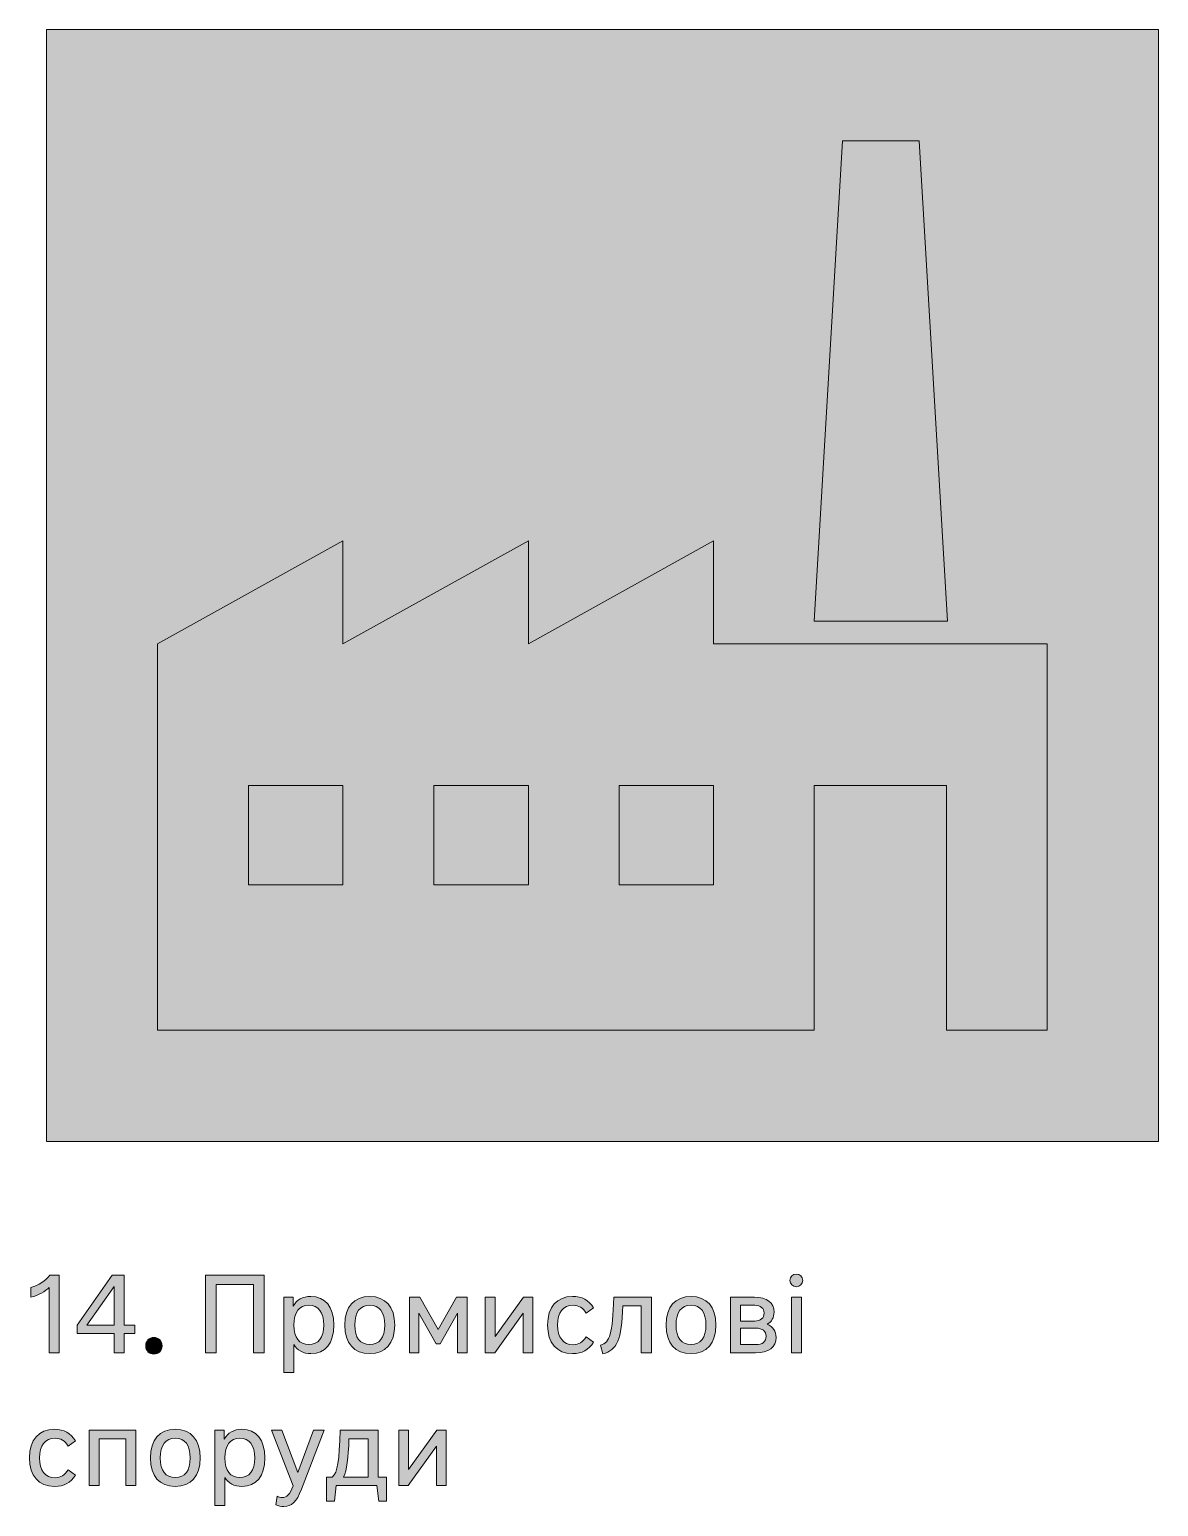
# Model space of a CAD drawing. Header units: millimetres. Extents: x -1334 to 1514, y -1037 to 10.
# Drawn here: x 332.2 to 433.7, y -122.8 to 10 of the extents above; entities that cross this region are included whole.
import ezdxf

# ---------------------------------------------------------------- set-up
doc = ezdxf.new("R2010")
doc.units = ezdxf.units.MM
doc.header["$MEASUREMENT"] = 0
doc.layers.add('bg', color=7, linetype='Continuous', lineweight=0)
doc.layers.add('icons', color=7, linetype='Continuous', lineweight=0)

# ---------------------------------------------------------------- blocks, each defined once
blk = doc.blocks.new('Block_65')
at = {"layer": 'icons', "true_color": 0x231f20, "transparency": 33554687}
h = blk.add_hatch(color=250, dxfattribs=at)
h.dxf.hatch_style = 2
edge = h.paths.add_edge_path()
edge.add_spline(control_points=[(334.85, -109.01), (334.85, -109.01), (333.95, -109.01), (333.95, -109.01), (333.95, -109.01), (333.95, -103.13), (333.95, -103.13), (333.66, -103.49), (332.97, -103.85), (332.31, -104.01), (332.31, -104.01), (332.31, -103.14), (332.31, -103.14), (332.99, -102.95), (333.64, -102.53), (334.02, -102.03), (334.02, -102.03), (334.85, -102.03), (334.85, -102.03), (334.85, -102.03), (334.85, -109.01), (334.85, -109.01)], knot_values=[0, 0, 0, 0, 1, 1, 1, 2, 2, 2, 3, 3, 3, 4, 4, 4, 5, 5, 5, 6, 6, 6, 7, 7, 7, 7], degree=3, periodic=0)
h = blk.add_hatch(color=250, dxfattribs=at)
h.dxf.hatch_style = 2
edge = h.paths.add_edge_path()
edge.add_spline(control_points=[(337.35, -106.52), (337.35, -106.52), (339.8, -106.52), (339.8, -106.52), (339.8, -106.52), (339.8, -103.04), (339.8, -103.04), (339.8, -103.04), (337.35, -106.52), (337.35, -106.52)], knot_values=[0, 0, 0, 0, 1, 1, 1, 2, 2, 2, 3, 3, 3, 3], degree=3, periodic=0)
edge = h.paths.add_edge_path()
edge.add_spline(control_points=[(339.8, -107.28), (339.8, -107.28), (336.48, -107.28), (336.48, -107.28), (336.48, -107.28), (336.48, -106.52), (336.48, -106.52), (336.48, -106.52), (339.6, -102.03), (339.6, -102.03), (339.6, -102.03), (340.69, -102.03), (340.69, -102.03), (340.69, -102.03), (340.69, -106.52), (340.69, -106.52), (340.69, -106.52), (341.66, -106.52), (341.66, -106.52), (341.66, -106.52), (341.66, -107.28), (341.66, -107.28), (341.66, -107.28), (340.69, -107.28), (340.69, -107.28), (340.69, -107.28), (340.69, -109.01), (340.69, -109.01), (340.69, -109.01), (339.8, -109.01), (339.8, -109.01), (339.8, -109.01), (339.8, -107.28), (339.8, -107.28)], knot_values=[0, 0, 0, 0, 1, 1, 1, 2, 2, 2, 3, 3, 3, 4, 4, 4, 5, 5, 5, 6, 6, 6, 7, 7, 7, 8, 8, 8, 9, 9, 9, 10, 10, 10, 11, 11, 11, 11], degree=3, periodic=0)
h = blk.add_hatch(color=250, dxfattribs=at)
h.dxf.hatch_style = 2
edge = h.paths.add_edge_path()
edge.add_spline(control_points=[(348.97, -109.01), (348.97, -109.01), (348.02, -109.01), (348.02, -109.01), (348.02, -109.01), (348.02, -102.03), (348.02, -102.03), (348.02, -102.03), (353.28, -102.03), (353.28, -102.03), (353.28, -102.03), (353.28, -109.01), (353.28, -109.01), (353.28, -109.01), (352.33, -109.01), (352.33, -109.01), (352.33, -109.01), (352.33, -102.88), (352.33, -102.88), (352.33, -102.88), (348.97, -102.88), (348.97, -102.88), (348.97, -102.88), (348.97, -109.01), (348.97, -109.01)], knot_values=[0, 0, 0, 0, 1, 1, 1, 2, 2, 2, 3, 3, 3, 4, 4, 4, 5, 5, 5, 6, 6, 6, 7, 7, 7, 8, 8, 8, 8], degree=3, periodic=0)
h = blk.add_hatch(color=250, dxfattribs=at)
h.dxf.hatch_style = 2
edge = h.paths.add_edge_path()
edge.add_spline(control_points=[(401.59, -109.01), (401.59, -109.01), (400.69, -109.01), (400.69, -109.01), (400.69, -109.01), (400.69, -104.02), (400.69, -104.02), (400.69, -104.02), (401.59, -104.02), (401.59, -104.02), (401.59, -104.02), (401.59, -109.01), (401.59, -109.01)], knot_values=[0, 0, 0, 0, 1, 1, 1, 2, 2, 2, 3, 3, 3, 4, 4, 4, 4], degree=3, periodic=0)
edge = h.paths.add_edge_path()
edge.add_spline(control_points=[(401.14, -101.93), (401.47, -101.93), (401.71, -102.17), (401.71, -102.5), (401.71, -102.83), (401.47, -103.08), (401.14, -103.08), (400.81, -103.08), (400.56, -102.83), (400.56, -102.5), (400.56, -102.17), (400.81, -101.93), (401.14, -101.93)], knot_values=[0, 0, 0, 0, 1, 1, 1, 2, 2, 2, 3, 3, 3, 4, 4, 4, 4], degree=3, periodic=0)
h = blk.add_hatch(color=250, dxfattribs=at)
h.dxf.hatch_style = 2
edge = h.paths.add_edge_path()
edge.add_spline(control_points=[(357.3, -104.74), (356.43, -104.74), (355.95, -105.36), (355.95, -106.52), (355.95, -107.66), (356.43, -108.28), (357.3, -108.28), (358.16, -108.28), (358.64, -107.66), (358.64, -106.52), (358.64, -105.37), (358.16, -104.74), (357.3, -104.74)], knot_values=[0, 0, 0, 0, 1, 1, 1, 2, 2, 2, 3, 3, 3, 4, 4, 4, 4], degree=3, periodic=0)
edge = h.paths.add_edge_path()
edge.add_spline(control_points=[(357.48, -103.95), (358.78, -103.95), (359.54, -104.88), (359.54, -106.52), (359.54, -108.15), (358.79, -109.09), (357.48, -109.09), (356.78, -109.09), (356.26, -108.8), (355.95, -108.26), (355.95, -108.26), (355.95, -110.8), (355.95, -110.8), (355.95, -110.8), (355.05, -110.8), (355.05, -110.8), (355.05, -110.8), (355.05, -104.02), (355.05, -104.02), (355.05, -104.02), (355.9, -104.02), (355.9, -104.02), (355.9, -104.02), (355.9, -104.82), (355.9, -104.82), (356.21, -104.25), (356.75, -103.95), (357.48, -103.95)], knot_values=[0, 0, 0, 0, 1, 1, 1, 2, 2, 2, 3, 3, 3, 4, 4, 4, 5, 5, 5, 6, 6, 6, 7, 7, 7, 8, 8, 8, 9, 9, 9, 9], degree=3, periodic=0)
h = blk.add_hatch(color=250, dxfattribs=at)
h.dxf.hatch_style = 2
edge = h.paths.add_edge_path()
edge.add_spline(control_points=[(362.78, -108.28), (363.64, -108.28), (364.12, -107.66), (364.12, -106.52), (364.12, -105.36), (363.64, -104.74), (362.78, -104.74), (361.91, -104.74), (361.43, -105.36), (361.43, -106.52), (361.43, -107.66), (361.91, -108.28), (362.78, -108.28)], knot_values=[0, 0, 0, 0, 1, 1, 1, 2, 2, 2, 3, 3, 3, 4, 4, 4, 4], degree=3, periodic=0)
edge = h.paths.add_edge_path()
edge.add_spline(control_points=[(362.78, -109.09), (361.35, -109.09), (360.54, -108.15), (360.54, -106.52), (360.54, -104.88), (361.35, -103.95), (362.78, -103.95), (364.2, -103.95), (365.02, -104.88), (365.02, -106.52), (365.02, -108.15), (364.2, -109.09), (362.78, -109.09)], knot_values=[0, 0, 0, 0, 1, 1, 1, 2, 2, 2, 3, 3, 3, 4, 4, 4, 4], degree=3, periodic=0)
h = blk.add_hatch(color=250, dxfattribs=at)
h.dxf.hatch_style = 2
edge = h.paths.add_edge_path()
edge.add_spline(control_points=[(368.75, -108.21), (368.75, -108.21), (367.19, -105.45), (367.19, -105.45), (367.19, -105.45), (367.2, -109.01), (367.2, -109.01), (367.2, -109.01), (366.34, -109.01), (366.34, -109.01), (366.34, -109.01), (366.34, -104.02), (366.34, -104.02), (366.34, -104.02), (367.28, -104.02), (367.28, -104.02), (367.28, -104.02), (368.93, -106.93), (368.93, -106.93), (368.93, -106.93), (370.59, -104.02), (370.59, -104.02), (370.59, -104.02), (371.53, -104.02), (371.53, -104.02), (371.53, -104.02), (371.53, -109.01), (371.53, -109.01), (371.53, -109.01), (370.68, -109.01), (370.68, -109.01), (370.68, -109.01), (370.68, -105.45), (370.68, -105.45), (370.68, -105.45), (369.12, -108.21), (369.12, -108.21), (369.12, -108.21), (368.75, -108.21), (368.75, -108.21)], knot_values=[0, 0, 0, 0, 1, 1, 1, 2, 2, 2, 3, 3, 3, 4, 4, 4, 5, 5, 5, 6, 6, 6, 7, 7, 7, 8, 8, 8, 9, 9, 9, 10, 10, 10, 11, 11, 11, 12, 12, 12, 13, 13, 13, 13], degree=3, periodic=0)
h = blk.add_hatch(color=250, dxfattribs=at)
h.dxf.hatch_style = 2
edge = h.paths.add_edge_path()
edge.add_spline(control_points=[(376.61, -104.02), (376.61, -104.02), (377.45, -104.02), (377.45, -104.02), (377.45, -104.02), (377.45, -109.01), (377.45, -109.01), (377.45, -109.01), (376.56, -109.01), (376.56, -109.01), (376.56, -109.01), (376.56, -105.46), (376.56, -105.46), (376.56, -105.46), (374.02, -109.01), (374.02, -109.01), (374.02, -109.01), (373.17, -109.01), (373.17, -109.01), (373.17, -109.01), (373.17, -104.02), (373.17, -104.02), (373.17, -104.02), (374.07, -104.02), (374.07, -104.02), (374.07, -104.02), (374.07, -107.56), (374.07, -107.56), (374.07, -107.56), (376.61, -104.02), (376.61, -104.02)], knot_values=[0, 0, 0, 0, 1, 1, 1, 2, 2, 2, 3, 3, 3, 4, 4, 4, 5, 5, 5, 6, 6, 6, 7, 7, 7, 8, 8, 8, 9, 9, 9, 10, 10, 10, 10], degree=3, periodic=0)
h = blk.add_hatch(color=250, dxfattribs=at)
h.dxf.hatch_style = 2
edge = h.paths.add_edge_path()
edge.add_spline(control_points=[(379.67, -106.52), (379.67, -107.64), (380.19, -108.29), (381.06, -108.29), (381.58, -108.29), (381.95, -108.06), (382.24, -107.58), (382.24, -107.58), (382.91, -108.05), (382.91, -108.05), (382.47, -108.75), (381.87, -109.09), (381.02, -109.09), (379.59, -109.09), (378.77, -108.14), (378.77, -106.52), (378.77, -104.88), (379.6, -103.95), (381.02, -103.95), (381.86, -103.95), (382.47, -104.27), (382.91, -104.97), (382.91, -104.97), (382.24, -105.45), (382.24, -105.45), (381.96, -104.97), (381.58, -104.74), (381.06, -104.74), (380.18, -104.74), (379.67, -105.39), (379.67, -106.52)], knot_values=[0, 0, 0, 0, 1, 1, 1, 2, 2, 2, 3, 3, 3, 4, 4, 4, 5, 5, 5, 6, 6, 6, 7, 7, 7, 8, 8, 8, 9, 9, 9, 10, 10, 10, 10], degree=3, periodic=0)
h = blk.add_hatch(color=250, dxfattribs=at)
h.dxf.hatch_style = 2
edge = h.paths.add_edge_path()
edge.add_spline(control_points=[(383.53, -108.33), (384.39, -108.07), (384.59, -107.37), (384.73, -104.02), (384.73, -104.02), (388.1, -104.02), (388.1, -104.02), (388.1, -104.02), (388.1, -109.01), (388.1, -109.01), (388.1, -109.01), (387.2, -109.01), (387.2, -109.01), (387.2, -109.01), (387.2, -104.79), (387.2, -104.79), (387.2, -104.79), (385.54, -104.79), (385.54, -104.79), (385.41, -107.88), (385.03, -108.77), (383.73, -109.11), (383.73, -109.11), (383.53, -108.33), (383.53, -108.33)], knot_values=[0, 0, 0, 0, 1, 1, 1, 2, 2, 2, 3, 3, 3, 4, 4, 4, 5, 5, 5, 6, 6, 6, 7, 7, 7, 8, 8, 8, 8], degree=3, periodic=0)
h = blk.add_hatch(color=250, dxfattribs=at)
h.dxf.hatch_style = 2
edge = h.paths.add_edge_path()
edge.add_spline(control_points=[(391.67, -108.28), (392.53, -108.28), (393.01, -107.66), (393.01, -106.52), (393.01, -105.36), (392.53, -104.74), (391.67, -104.74), (390.8, -104.74), (390.32, -105.36), (390.32, -106.52), (390.32, -107.66), (390.8, -108.28), (391.67, -108.28)], knot_values=[0, 0, 0, 0, 1, 1, 1, 2, 2, 2, 3, 3, 3, 4, 4, 4, 4], degree=3, periodic=0)
edge = h.paths.add_edge_path()
edge.add_spline(control_points=[(391.67, -109.09), (390.24, -109.09), (389.42, -108.15), (389.42, -106.52), (389.42, -104.88), (390.24, -103.95), (391.67, -103.95), (393.09, -103.95), (393.91, -104.88), (393.91, -106.52), (393.91, -108.15), (393.09, -109.09), (391.67, -109.09)], knot_values=[0, 0, 0, 0, 1, 1, 1, 2, 2, 2, 3, 3, 3, 4, 4, 4, 4], degree=3, periodic=0)
h = blk.add_hatch(color=250, dxfattribs=at)
h.dxf.hatch_style = 2
edge = h.paths.add_edge_path()
edge.add_spline(control_points=[(397.51, -108.28), (398.09, -108.28), (398.42, -108.01), (398.42, -107.53), (398.42, -107.07), (398.09, -106.8), (397.51, -106.8), (397.51, -106.8), (396.13, -106.8), (396.13, -106.8), (396.13, -106.8), (396.13, -108.28), (396.13, -108.28), (396.13, -108.28), (397.51, -108.28), (397.51, -108.28)], knot_values=[0, 0, 0, 0, 1, 1, 1, 2, 2, 2, 3, 3, 3, 4, 4, 4, 5, 5, 5, 5], degree=3, periodic=0)
edge = h.paths.add_edge_path()
edge.add_spline(control_points=[(397.4, -106.16), (397.93, -106.16), (398.24, -105.89), (398.24, -105.44), (398.24, -105.01), (397.93, -104.74), (397.4, -104.74), (397.4, -104.74), (396.13, -104.74), (396.13, -104.74), (396.13, -104.74), (396.13, -106.16), (396.13, -106.16), (396.13, -106.16), (397.4, -106.16), (397.4, -106.16)], knot_values=[0, 0, 0, 0, 1, 1, 1, 2, 2, 2, 3, 3, 3, 4, 4, 4, 5, 5, 5, 5], degree=3, periodic=0)
edge = h.paths.add_edge_path()
edge.add_spline(control_points=[(399.14, -105.35), (399.14, -105.85), (398.92, -106.23), (398.52, -106.45), (399.04, -106.67), (399.32, -107.07), (399.32, -107.63), (399.32, -108.51), (398.65, -109.01), (397.46, -109.01), (397.46, -109.01), (395.23, -109.01), (395.23, -109.01), (395.23, -109.01), (395.23, -104.02), (395.23, -104.02), (395.23, -104.02), (397.38, -104.02), (397.38, -104.02), (398.5, -104.02), (399.14, -104.51), (399.14, -105.35)], knot_values=[0, 0, 0, 0, 1, 1, 1, 2, 2, 2, 3, 3, 3, 4, 4, 4, 5, 5, 5, 6, 6, 6, 7, 7, 7, 7], degree=3, periodic=0)
h = blk.add_hatch(color=250, dxfattribs=at)
h.dxf.hatch_style = 2
edge = h.paths.add_edge_path()
edge.add_spline(control_points=[(343.37, -107.64), (343.79, -107.64), (344.1, -107.95), (344.1, -108.38), (344.1, -108.81), (343.79, -109.13), (343.37, -109.13), (342.93, -109.13), (342.63, -108.81), (342.63, -108.38), (342.63, -107.95), (342.93, -107.64), (343.37, -107.64)], knot_values=[0, 0, 0, 0, 1, 1, 1, 2, 2, 2, 3, 3, 3, 4, 4, 4, 4], degree=3, periodic=0)
h = blk.add_hatch(color=250, dxfattribs=at)
h.dxf.hatch_style = 2
edge = h.paths.add_edge_path()
edge.add_spline(control_points=[(333.08, -118.47), (333.08, -119.6), (333.6, -120.25), (334.48, -120.25), (334.99, -120.25), (335.36, -120.02), (335.65, -119.54), (335.65, -119.54), (336.32, -120.01), (336.32, -120.01), (335.88, -120.71), (335.28, -121.04), (334.44, -121.04), (333, -121.04), (332.18, -120.1), (332.18, -118.47), (332.18, -116.84), (333.01, -115.9), (334.44, -115.9), (335.27, -115.9), (335.88, -116.23), (336.32, -116.93), (336.32, -116.93), (335.65, -117.41), (335.65, -117.41), (335.37, -116.93), (334.99, -116.7), (334.48, -116.7), (333.59, -116.7), (333.08, -117.35), (333.08, -118.47)], knot_values=[0, 0, 0, 0, 1, 1, 1, 2, 2, 2, 3, 3, 3, 4, 4, 4, 5, 5, 5, 6, 6, 6, 7, 7, 7, 8, 8, 8, 9, 9, 9, 10, 10, 10, 10], degree=3, periodic=0)
h = blk.add_hatch(color=250, dxfattribs=at)
h.dxf.hatch_style = 2
edge = h.paths.add_edge_path()
edge.add_spline(control_points=[(337.55, -120.96), (337.55, -120.96), (337.55, -115.98), (337.55, -115.98), (337.55, -115.98), (341.73, -115.98), (341.73, -115.98), (341.73, -115.98), (341.73, -120.96), (341.73, -120.96), (341.73, -120.96), (340.83, -120.96), (340.83, -120.96), (340.83, -120.96), (340.83, -116.75), (340.83, -116.75), (340.83, -116.75), (338.44, -116.75), (338.44, -116.75), (338.44, -116.75), (338.44, -120.96), (338.44, -120.96), (338.44, -120.96), (337.55, -120.96), (337.55, -120.96)], knot_values=[0, 0, 0, 0, 1, 1, 1, 2, 2, 2, 3, 3, 3, 4, 4, 4, 5, 5, 5, 6, 6, 6, 7, 7, 7, 8, 8, 8, 8], degree=3, periodic=0)
h = blk.add_hatch(color=250, dxfattribs=at)
h.dxf.hatch_style = 2
edge = h.paths.add_edge_path()
edge.add_spline(control_points=[(345.29, -120.24), (346.16, -120.24), (346.63, -119.62), (346.63, -118.47), (346.63, -117.32), (346.16, -116.7), (345.29, -116.7), (344.42, -116.7), (343.94, -117.32), (343.94, -118.47), (343.94, -119.62), (344.42, -120.24), (345.29, -120.24)], knot_values=[0, 0, 0, 0, 1, 1, 1, 2, 2, 2, 3, 3, 3, 4, 4, 4, 4], degree=3, periodic=0)
edge = h.paths.add_edge_path()
edge.add_spline(control_points=[(345.29, -121.04), (343.86, -121.04), (343.05, -120.11), (343.05, -118.47), (343.05, -116.84), (343.86, -115.9), (345.29, -115.9), (346.71, -115.9), (347.53, -116.84), (347.53, -118.47), (347.53, -120.11), (346.71, -121.04), (345.29, -121.04)], knot_values=[0, 0, 0, 0, 1, 1, 1, 2, 2, 2, 3, 3, 3, 4, 4, 4, 4], degree=3, periodic=0)
h = blk.add_hatch(color=250, dxfattribs=at)
h.dxf.hatch_style = 2
edge = h.paths.add_edge_path()
edge.add_spline(control_points=[(351.1, -116.7), (350.23, -116.7), (349.75, -117.32), (349.75, -118.47), (349.75, -119.62), (350.23, -120.24), (351.1, -120.24), (351.96, -120.24), (352.44, -119.62), (352.44, -118.47), (352.44, -117.33), (351.96, -116.7), (351.1, -116.7)], knot_values=[0, 0, 0, 0, 1, 1, 1, 2, 2, 2, 3, 3, 3, 4, 4, 4, 4], degree=3, periodic=0)
edge = h.paths.add_edge_path()
edge.add_spline(control_points=[(351.28, -115.9), (352.58, -115.9), (353.34, -116.84), (353.34, -118.47), (353.34, -120.11), (352.59, -121.04), (351.28, -121.04), (350.58, -121.04), (350.06, -120.76), (349.75, -120.22), (349.75, -120.22), (349.75, -122.76), (349.75, -122.76), (349.75, -122.76), (348.86, -122.76), (348.86, -122.76), (348.86, -122.76), (348.86, -115.98), (348.86, -115.98), (348.86, -115.98), (349.7, -115.98), (349.7, -115.98), (349.7, -115.98), (349.7, -116.78), (349.7, -116.78), (350.01, -116.21), (350.55, -115.9), (351.28, -115.9)], knot_values=[0, 0, 0, 0, 1, 1, 1, 2, 2, 2, 3, 3, 3, 4, 4, 4, 5, 5, 5, 6, 6, 6, 7, 7, 7, 8, 8, 8, 9, 9, 9, 9], degree=3, periodic=0)
h = blk.add_hatch(color=250, dxfattribs=at)
h.dxf.hatch_style = 2
edge = h.paths.add_edge_path()
edge.add_spline(control_points=[(355.06, -122.84), (354.82, -122.84), (354.55, -122.79), (354.33, -122.69), (354.33, -122.69), (354.44, -121.92), (354.44, -121.92), (354.59, -122), (354.75, -122.04), (354.91, -122.04), (355.34, -122.04), (355.6, -121.76), (355.88, -120.98), (355.88, -120.98), (353.94, -115.98), (353.94, -115.98), (353.94, -115.98), (354.88, -115.98), (354.88, -115.98), (354.88, -115.98), (356.31, -119.77), (356.31, -119.77), (356.31, -119.77), (357.72, -115.98), (357.72, -115.98), (357.72, -115.98), (358.68, -115.98), (358.68, -115.98), (358.68, -115.98), (356.63, -121.29), (356.63, -121.29), (356.18, -122.44), (355.78, -122.84), (355.06, -122.84)], knot_values=[0, 0, 0, 0, 1, 1, 1, 2, 2, 2, 3, 3, 3, 4, 4, 4, 5, 5, 5, 6, 6, 6, 7, 7, 7, 8, 8, 8, 9, 9, 9, 10, 10, 10, 11, 11, 11, 11], degree=3, periodic=0)
h = blk.add_hatch(color=250, dxfattribs=at)
h.dxf.hatch_style = 2
edge = h.paths.add_edge_path()
edge.add_spline(control_points=[(362.64, -120.19), (362.64, -120.19), (362.64, -116.75), (362.64, -116.75), (362.64, -116.75), (360.91, -116.75), (360.91, -116.75), (360.85, -118.51), (360.73, -119.56), (360.42, -120.19), (360.42, -120.19), (362.64, -120.19), (362.64, -120.19)], knot_values=[0, 0, 0, 0, 1, 1, 1, 2, 2, 2, 3, 3, 3, 4, 4, 4, 4], degree=3, periodic=0)
edge = h.paths.add_edge_path()
edge.add_spline(control_points=[(358.9, -122.36), (358.9, -122.36), (358.9, -120.19), (358.9, -120.19), (358.9, -120.19), (359.4, -120.19), (359.4, -120.19), (359.91, -119.77), (360.03, -118.74), (360.12, -115.98), (360.12, -115.98), (363.53, -115.98), (363.53, -115.98), (363.53, -115.98), (363.53, -120.19), (363.53, -120.19), (363.53, -120.19), (364.28, -120.19), (364.28, -120.19), (364.28, -120.19), (364.28, -122.36), (364.28, -122.36), (364.28, -122.36), (363.58, -122.36), (363.58, -122.36), (363.58, -122.36), (363.43, -120.96), (363.43, -120.96), (363.43, -120.96), (359.75, -120.96), (359.75, -120.96), (359.75, -120.96), (359.6, -122.36), (359.6, -122.36), (359.6, -122.36), (358.9, -122.36), (358.9, -122.36)], knot_values=[0, 0, 0, 0, 1, 1, 1, 2, 2, 2, 3, 3, 3, 4, 4, 4, 5, 5, 5, 6, 6, 6, 7, 7, 7, 8, 8, 8, 9, 9, 9, 10, 10, 10, 11, 11, 11, 12, 12, 12, 12], degree=3, periodic=0)
h = blk.add_hatch(color=250, dxfattribs=at)
h.dxf.hatch_style = 2
edge = h.paths.add_edge_path()
edge.add_spline(control_points=[(368.82, -115.98), (368.82, -115.98), (369.66, -115.98), (369.66, -115.98), (369.66, -115.98), (369.66, -120.96), (369.66, -120.96), (369.66, -120.96), (368.77, -120.96), (368.77, -120.96), (368.77, -120.96), (368.77, -117.42), (368.77, -117.42), (368.77, -117.42), (366.23, -120.96), (366.23, -120.96), (366.23, -120.96), (365.38, -120.96), (365.38, -120.96), (365.38, -120.96), (365.38, -115.98), (365.38, -115.98), (365.38, -115.98), (366.27, -115.98), (366.27, -115.98), (366.27, -115.98), (366.27, -119.52), (366.27, -119.52), (366.27, -119.52), (368.82, -115.98), (368.82, -115.98)], knot_values=[0, 0, 0, 0, 1, 1, 1, 2, 2, 2, 3, 3, 3, 4, 4, 4, 5, 5, 5, 6, 6, 6, 7, 7, 7, 8, 8, 8, 9, 9, 9, 10, 10, 10, 10], degree=3, periodic=0)
at = {"layer": 'icons'}
for points, knots in [([(334.85, -109.01), (334.85, -109.01), (333.95, -109.01), (333.95, -109.01), (333.95, -109.01), (333.95, -103.13), (333.95, -103.13), (333.66, -103.49), (332.97, -103.85), (332.31, -104.01), (332.31, -104.01), (332.31, -103.14), (332.31, -103.14), (332.99, -102.95), (333.64, -102.53), (334.02, -102.03), (334.02, -102.03), (334.85, -102.03), (334.85, -102.03), (334.85, -102.03), (334.85, -109.01), (334.85, -109.01)], [0, 0, 0, 0, 1, 1, 1, 2, 2, 2, 3, 3, 3, 4, 4, 4, 5, 5, 5, 6, 6, 6, 7, 7, 7, 7]), ([(339.8, -107.28), (339.8, -107.28), (336.48, -107.28), (336.48, -107.28), (336.48, -107.28), (336.48, -106.52), (336.48, -106.52), (336.48, -106.52), (339.6, -102.03), (339.6, -102.03), (339.6, -102.03), (340.69, -102.03), (340.69, -102.03), (340.69, -102.03), (340.69, -106.52), (340.69, -106.52), (340.69, -106.52), (341.66, -106.52), (341.66, -106.52), (341.66, -106.52), (341.66, -107.28), (341.66, -107.28), (341.66, -107.28), (340.69, -107.28), (340.69, -107.28), (340.69, -107.28), (340.69, -109.01), (340.69, -109.01), (340.69, -109.01), (339.8, -109.01), (339.8, -109.01), (339.8, -109.01), (339.8, -107.28), (339.8, -107.28)], [0, 0, 0, 0, 1, 1, 1, 2, 2, 2, 3, 3, 3, 4, 4, 4, 5, 5, 5, 6, 6, 6, 7, 7, 7, 8, 8, 8, 9, 9, 9, 10, 10, 10, 11, 11, 11, 11]), ([(348.97, -109.01), (348.97, -109.01), (348.02, -109.01), (348.02, -109.01), (348.02, -109.01), (348.02, -102.03), (348.02, -102.03), (348.02, -102.03), (353.28, -102.03), (353.28, -102.03), (353.28, -102.03), (353.28, -109.01), (353.28, -109.01), (353.28, -109.01), (352.33, -109.01), (352.33, -109.01), (352.33, -109.01), (352.33, -102.88), (352.33, -102.88), (352.33, -102.88), (348.97, -102.88), (348.97, -102.88), (348.97, -102.88), (348.97, -109.01), (348.97, -109.01)], [0, 0, 0, 0, 1, 1, 1, 2, 2, 2, 3, 3, 3, 4, 4, 4, 5, 5, 5, 6, 6, 6, 7, 7, 7, 8, 8, 8, 8]), ([(401.14, -101.93), (401.47, -101.93), (401.71, -102.17), (401.71, -102.5), (401.71, -102.83), (401.47, -103.08), (401.14, -103.08), (400.81, -103.08), (400.56, -102.83), (400.56, -102.5), (400.56, -102.17), (400.81, -101.93), (401.14, -101.93)], [0, 0, 0, 0, 1, 1, 1, 2, 2, 2, 3, 3, 3, 4, 4, 4, 4]), ([(337.35, -106.52), (337.35, -106.52), (339.8, -106.52), (339.8, -106.52), (339.8, -106.52), (339.8, -103.04), (339.8, -103.04), (339.8, -103.04), (337.35, -106.52), (337.35, -106.52)], [0, 0, 0, 0, 1, 1, 1, 2, 2, 2, 3, 3, 3, 3]), ([(357.48, -103.95), (358.78, -103.95), (359.54, -104.88), (359.54, -106.52), (359.54, -108.15), (358.79, -109.09), (357.48, -109.09), (356.78, -109.09), (356.26, -108.8), (355.95, -108.26), (355.95, -108.26), (355.95, -110.8), (355.95, -110.8), (355.95, -110.8), (355.05, -110.8), (355.05, -110.8), (355.05, -110.8), (355.05, -104.02), (355.05, -104.02), (355.05, -104.02), (355.9, -104.02), (355.9, -104.02), (355.9, -104.02), (355.9, -104.82), (355.9, -104.82), (356.21, -104.25), (356.75, -103.95), (357.48, -103.95)], [0, 0, 0, 0, 1, 1, 1, 2, 2, 2, 3, 3, 3, 4, 4, 4, 5, 5, 5, 6, 6, 6, 7, 7, 7, 8, 8, 8, 9, 9, 9, 9]), ([(357.3, -104.74), (356.43, -104.74), (355.95, -105.36), (355.95, -106.52), (355.95, -107.66), (356.43, -108.28), (357.3, -108.28), (358.16, -108.28), (358.64, -107.66), (358.64, -106.52), (358.64, -105.37), (358.16, -104.74), (357.3, -104.74)], [0, 0, 0, 0, 1, 1, 1, 2, 2, 2, 3, 3, 3, 4, 4, 4, 4]), ([(362.78, -109.09), (361.35, -109.09), (360.54, -108.15), (360.54, -106.52), (360.54, -104.88), (361.35, -103.95), (362.78, -103.95), (364.2, -103.95), (365.02, -104.88), (365.02, -106.52), (365.02, -108.15), (364.2, -109.09), (362.78, -109.09)], [0, 0, 0, 0, 1, 1, 1, 2, 2, 2, 3, 3, 3, 4, 4, 4, 4]), ([(362.78, -108.28), (363.64, -108.28), (364.12, -107.66), (364.12, -106.52), (364.12, -105.36), (363.64, -104.74), (362.78, -104.74), (361.91, -104.74), (361.43, -105.36), (361.43, -106.52), (361.43, -107.66), (361.91, -108.28), (362.78, -108.28)], [0, 0, 0, 0, 1, 1, 1, 2, 2, 2, 3, 3, 3, 4, 4, 4, 4]), ([(368.75, -108.21), (368.75, -108.21), (367.19, -105.45), (367.19, -105.45), (367.19, -105.45), (367.2, -109.01), (367.2, -109.01), (367.2, -109.01), (366.34, -109.01), (366.34, -109.01), (366.34, -109.01), (366.34, -104.02), (366.34, -104.02), (366.34, -104.02), (367.28, -104.02), (367.28, -104.02), (367.28, -104.02), (368.93, -106.93), (368.93, -106.93), (368.93, -106.93), (370.59, -104.02), (370.59, -104.02), (370.59, -104.02), (371.53, -104.02), (371.53, -104.02), (371.53, -104.02), (371.53, -109.01), (371.53, -109.01), (371.53, -109.01), (370.68, -109.01), (370.68, -109.01), (370.68, -109.01), (370.68, -105.45), (370.68, -105.45), (370.68, -105.45), (369.12, -108.21), (369.12, -108.21), (369.12, -108.21), (368.75, -108.21), (368.75, -108.21)], [0, 0, 0, 0, 1, 1, 1, 2, 2, 2, 3, 3, 3, 4, 4, 4, 5, 5, 5, 6, 6, 6, 7, 7, 7, 8, 8, 8, 9, 9, 9, 10, 10, 10, 11, 11, 11, 12, 12, 12, 13, 13, 13, 13]), ([(376.61, -104.02), (376.61, -104.02), (377.45, -104.02), (377.45, -104.02), (377.45, -104.02), (377.45, -109.01), (377.45, -109.01), (377.45, -109.01), (376.56, -109.01), (376.56, -109.01), (376.56, -109.01), (376.56, -105.46), (376.56, -105.46), (376.56, -105.46), (374.02, -109.01), (374.02, -109.01), (374.02, -109.01), (373.17, -109.01), (373.17, -109.01), (373.17, -109.01), (373.17, -104.02), (373.17, -104.02), (373.17, -104.02), (374.07, -104.02), (374.07, -104.02), (374.07, -104.02), (374.07, -107.56), (374.07, -107.56), (374.07, -107.56), (376.61, -104.02), (376.61, -104.02)], [0, 0, 0, 0, 1, 1, 1, 2, 2, 2, 3, 3, 3, 4, 4, 4, 5, 5, 5, 6, 6, 6, 7, 7, 7, 8, 8, 8, 9, 9, 9, 10, 10, 10, 10]), ([(379.67, -106.52), (379.67, -107.64), (380.19, -108.29), (381.06, -108.29), (381.58, -108.29), (381.95, -108.06), (382.24, -107.58), (382.24, -107.58), (382.91, -108.05), (382.91, -108.05), (382.47, -108.75), (381.87, -109.09), (381.02, -109.09), (379.59, -109.09), (378.77, -108.14), (378.77, -106.52), (378.77, -104.88), (379.6, -103.95), (381.02, -103.95), (381.86, -103.95), (382.47, -104.27), (382.91, -104.97), (382.91, -104.97), (382.24, -105.45), (382.24, -105.45), (381.96, -104.97), (381.58, -104.74), (381.06, -104.74), (380.18, -104.74), (379.67, -105.39), (379.67, -106.52)], [0, 0, 0, 0, 1, 1, 1, 2, 2, 2, 3, 3, 3, 4, 4, 4, 5, 5, 5, 6, 6, 6, 7, 7, 7, 8, 8, 8, 9, 9, 9, 10, 10, 10, 10]), ([(383.53, -108.33), (384.39, -108.07), (384.59, -107.37), (384.73, -104.02), (384.73, -104.02), (388.1, -104.02), (388.1, -104.02), (388.1, -104.02), (388.1, -109.01), (388.1, -109.01), (388.1, -109.01), (387.2, -109.01), (387.2, -109.01), (387.2, -109.01), (387.2, -104.79), (387.2, -104.79), (387.2, -104.79), (385.54, -104.79), (385.54, -104.79), (385.41, -107.88), (385.03, -108.77), (383.73, -109.11), (383.73, -109.11), (383.53, -108.33), (383.53, -108.33)], [0, 0, 0, 0, 1, 1, 1, 2, 2, 2, 3, 3, 3, 4, 4, 4, 5, 5, 5, 6, 6, 6, 7, 7, 7, 8, 8, 8, 8]), ([(391.67, -109.09), (390.24, -109.09), (389.42, -108.15), (389.42, -106.52), (389.42, -104.88), (390.24, -103.95), (391.67, -103.95), (393.09, -103.95), (393.91, -104.88), (393.91, -106.52), (393.91, -108.15), (393.09, -109.09), (391.67, -109.09)], [0, 0, 0, 0, 1, 1, 1, 2, 2, 2, 3, 3, 3, 4, 4, 4, 4]), ([(391.67, -108.28), (392.53, -108.28), (393.01, -107.66), (393.01, -106.52), (393.01, -105.36), (392.53, -104.74), (391.67, -104.74), (390.8, -104.74), (390.32, -105.36), (390.32, -106.52), (390.32, -107.66), (390.8, -108.28), (391.67, -108.28)], [0, 0, 0, 0, 1, 1, 1, 2, 2, 2, 3, 3, 3, 4, 4, 4, 4]), ([(399.14, -105.35), (399.14, -105.85), (398.92, -106.23), (398.52, -106.45), (399.04, -106.67), (399.32, -107.07), (399.32, -107.63), (399.32, -108.51), (398.65, -109.01), (397.46, -109.01), (397.46, -109.01), (395.23, -109.01), (395.23, -109.01), (395.23, -109.01), (395.23, -104.02), (395.23, -104.02), (395.23, -104.02), (397.38, -104.02), (397.38, -104.02), (398.5, -104.02), (399.14, -104.51), (399.14, -105.35)], [0, 0, 0, 0, 1, 1, 1, 2, 2, 2, 3, 3, 3, 4, 4, 4, 5, 5, 5, 6, 6, 6, 7, 7, 7, 7]), ([(397.4, -106.16), (397.93, -106.16), (398.24, -105.89), (398.24, -105.44), (398.24, -105.01), (397.93, -104.74), (397.4, -104.74), (397.4, -104.74), (396.13, -104.74), (396.13, -104.74), (396.13, -104.74), (396.13, -106.16), (396.13, -106.16), (396.13, -106.16), (397.4, -106.16), (397.4, -106.16)], [0, 0, 0, 0, 1, 1, 1, 2, 2, 2, 3, 3, 3, 4, 4, 4, 5, 5, 5, 5]), ([(401.59, -109.01), (401.59, -109.01), (400.69, -109.01), (400.69, -109.01), (400.69, -109.01), (400.69, -104.02), (400.69, -104.02), (400.69, -104.02), (401.59, -104.02), (401.59, -104.02), (401.59, -104.02), (401.59, -109.01), (401.59, -109.01)], [0, 0, 0, 0, 1, 1, 1, 2, 2, 2, 3, 3, 3, 4, 4, 4, 4]), ([(397.51, -108.28), (398.09, -108.28), (398.42, -108.01), (398.42, -107.53), (398.42, -107.07), (398.09, -106.8), (397.51, -106.8), (397.51, -106.8), (396.13, -106.8), (396.13, -106.8), (396.13, -106.8), (396.13, -108.28), (396.13, -108.28), (396.13, -108.28), (397.51, -108.28), (397.51, -108.28)], [0, 0, 0, 0, 1, 1, 1, 2, 2, 2, 3, 3, 3, 4, 4, 4, 5, 5, 5, 5]), ([(343.37, -107.64), (343.79, -107.64), (344.1, -107.95), (344.1, -108.38), (344.1, -108.81), (343.79, -109.13), (343.37, -109.13), (342.93, -109.13), (342.63, -108.81), (342.63, -108.38), (342.63, -107.95), (342.93, -107.64), (343.37, -107.64)], [0, 0, 0, 0, 1, 1, 1, 2, 2, 2, 3, 3, 3, 4, 4, 4, 4]), ([(333.08, -118.47), (333.08, -119.6), (333.6, -120.25), (334.48, -120.25), (334.99, -120.25), (335.36, -120.02), (335.65, -119.54), (335.65, -119.54), (336.32, -120.01), (336.32, -120.01), (335.88, -120.71), (335.28, -121.04), (334.44, -121.04), (333, -121.04), (332.18, -120.1), (332.18, -118.47), (332.18, -116.84), (333.01, -115.9), (334.44, -115.9), (335.27, -115.9), (335.88, -116.23), (336.32, -116.93), (336.32, -116.93), (335.65, -117.41), (335.65, -117.41), (335.37, -116.93), (334.99, -116.7), (334.48, -116.7), (333.59, -116.7), (333.08, -117.35), (333.08, -118.47)], [0, 0, 0, 0, 1, 1, 1, 2, 2, 2, 3, 3, 3, 4, 4, 4, 5, 5, 5, 6, 6, 6, 7, 7, 7, 8, 8, 8, 9, 9, 9, 10, 10, 10, 10]), ([(337.55, -120.96), (337.55, -120.96), (337.55, -115.98), (337.55, -115.98), (337.55, -115.98), (341.73, -115.98), (341.73, -115.98), (341.73, -115.98), (341.73, -120.96), (341.73, -120.96), (341.73, -120.96), (340.83, -120.96), (340.83, -120.96), (340.83, -120.96), (340.83, -116.75), (340.83, -116.75), (340.83, -116.75), (338.44, -116.75), (338.44, -116.75), (338.44, -116.75), (338.44, -120.96), (338.44, -120.96), (338.44, -120.96), (337.55, -120.96), (337.55, -120.96)], [0, 0, 0, 0, 1, 1, 1, 2, 2, 2, 3, 3, 3, 4, 4, 4, 5, 5, 5, 6, 6, 6, 7, 7, 7, 8, 8, 8, 8]), ([(345.29, -121.04), (343.86, -121.04), (343.05, -120.11), (343.05, -118.47), (343.05, -116.84), (343.86, -115.9), (345.29, -115.9), (346.71, -115.9), (347.53, -116.84), (347.53, -118.47), (347.53, -120.11), (346.71, -121.04), (345.29, -121.04)], [0, 0, 0, 0, 1, 1, 1, 2, 2, 2, 3, 3, 3, 4, 4, 4, 4]), ([(345.29, -120.24), (346.16, -120.24), (346.63, -119.62), (346.63, -118.47), (346.63, -117.32), (346.16, -116.7), (345.29, -116.7), (344.42, -116.7), (343.94, -117.32), (343.94, -118.47), (343.94, -119.62), (344.42, -120.24), (345.29, -120.24)], [0, 0, 0, 0, 1, 1, 1, 2, 2, 2, 3, 3, 3, 4, 4, 4, 4]), ([(351.28, -115.9), (352.58, -115.9), (353.34, -116.84), (353.34, -118.47), (353.34, -120.11), (352.59, -121.04), (351.28, -121.04), (350.58, -121.04), (350.06, -120.76), (349.75, -120.22), (349.75, -120.22), (349.75, -122.76), (349.75, -122.76), (349.75, -122.76), (348.86, -122.76), (348.86, -122.76), (348.86, -122.76), (348.86, -115.98), (348.86, -115.98), (348.86, -115.98), (349.7, -115.98), (349.7, -115.98), (349.7, -115.98), (349.7, -116.78), (349.7, -116.78), (350.01, -116.21), (350.55, -115.9), (351.28, -115.9)], [0, 0, 0, 0, 1, 1, 1, 2, 2, 2, 3, 3, 3, 4, 4, 4, 5, 5, 5, 6, 6, 6, 7, 7, 7, 8, 8, 8, 9, 9, 9, 9]), ([(351.1, -116.7), (350.23, -116.7), (349.75, -117.32), (349.75, -118.47), (349.75, -119.62), (350.23, -120.24), (351.1, -120.24), (351.96, -120.24), (352.44, -119.62), (352.44, -118.47), (352.44, -117.33), (351.96, -116.7), (351.1, -116.7)], [0, 0, 0, 0, 1, 1, 1, 2, 2, 2, 3, 3, 3, 4, 4, 4, 4]), ([(355.06, -122.84), (354.82, -122.84), (354.55, -122.79), (354.33, -122.69), (354.33, -122.69), (354.44, -121.92), (354.44, -121.92), (354.59, -122), (354.75, -122.04), (354.91, -122.04), (355.34, -122.04), (355.6, -121.76), (355.88, -120.98), (355.88, -120.98), (353.94, -115.98), (353.94, -115.98), (353.94, -115.98), (354.88, -115.98), (354.88, -115.98), (354.88, -115.98), (356.31, -119.77), (356.31, -119.77), (356.31, -119.77), (357.72, -115.98), (357.72, -115.98), (357.72, -115.98), (358.68, -115.98), (358.68, -115.98), (358.68, -115.98), (356.63, -121.29), (356.63, -121.29), (356.18, -122.44), (355.78, -122.84), (355.06, -122.84)], [0, 0, 0, 0, 1, 1, 1, 2, 2, 2, 3, 3, 3, 4, 4, 4, 5, 5, 5, 6, 6, 6, 7, 7, 7, 8, 8, 8, 9, 9, 9, 10, 10, 10, 11, 11, 11, 11]), ([(358.9, -122.36), (358.9, -122.36), (358.9, -120.19), (358.9, -120.19), (358.9, -120.19), (359.4, -120.19), (359.4, -120.19), (359.91, -119.77), (360.03, -118.74), (360.12, -115.98), (360.12, -115.98), (363.53, -115.98), (363.53, -115.98), (363.53, -115.98), (363.53, -120.19), (363.53, -120.19), (363.53, -120.19), (364.28, -120.19), (364.28, -120.19), (364.28, -120.19), (364.28, -122.36), (364.28, -122.36), (364.28, -122.36), (363.58, -122.36), (363.58, -122.36), (363.58, -122.36), (363.43, -120.96), (363.43, -120.96), (363.43, -120.96), (359.75, -120.96), (359.75, -120.96), (359.75, -120.96), (359.6, -122.36), (359.6, -122.36), (359.6, -122.36), (358.9, -122.36), (358.9, -122.36)], [0, 0, 0, 0, 1, 1, 1, 2, 2, 2, 3, 3, 3, 4, 4, 4, 5, 5, 5, 6, 6, 6, 7, 7, 7, 8, 8, 8, 9, 9, 9, 10, 10, 10, 11, 11, 11, 12, 12, 12, 12]), ([(362.64, -120.19), (362.64, -120.19), (362.64, -116.75), (362.64, -116.75), (362.64, -116.75), (360.91, -116.75), (360.91, -116.75), (360.85, -118.51), (360.73, -119.56), (360.42, -120.19), (360.42, -120.19), (362.64, -120.19), (362.64, -120.19)], [0, 0, 0, 0, 1, 1, 1, 2, 2, 2, 3, 3, 3, 4, 4, 4, 4]), ([(368.82, -115.98), (368.82, -115.98), (369.66, -115.98), (369.66, -115.98), (369.66, -115.98), (369.66, -120.96), (369.66, -120.96), (369.66, -120.96), (368.77, -120.96), (368.77, -120.96), (368.77, -120.96), (368.77, -117.42), (368.77, -117.42), (368.77, -117.42), (366.23, -120.96), (366.23, -120.96), (366.23, -120.96), (365.38, -120.96), (365.38, -120.96), (365.38, -120.96), (365.38, -115.98), (365.38, -115.98), (365.38, -115.98), (366.27, -115.98), (366.27, -115.98), (366.27, -115.98), (366.27, -119.52), (366.27, -119.52), (366.27, -119.52), (368.82, -115.98), (368.82, -115.98)], [0, 0, 0, 0, 1, 1, 1, 2, 2, 2, 3, 3, 3, 4, 4, 4, 5, 5, 5, 6, 6, 6, 7, 7, 7, 8, 8, 8, 9, 9, 9, 10, 10, 10, 10])]:
    blk.add_open_spline(points, degree=3, knots=knots, dxfattribs=at)
blk = doc.blocks.new('Block_80')
at = {"layer": 'icons'}
blk.add_lwpolyline([(412.18, 0), (405.3, 0), (402.74, -43.21), (414.74, -43.21)], close=True, dxfattribs=at)
for points, knots in [([(393.7, -45.24), (393.7, -45.24), (393.7, -36), (393.7, -36), (393.7, -36), (377.04, -45.24), (377.04, -45.24), (377.04, -45.24), (377.04, -36), (377.04, -36), (377.04, -36), (360.37, -45.24), (360.37, -45.24), (360.37, -45.24), (360.37, -36), (360.37, -36), (360.37, -36), (343.7, -45.24), (343.7, -45.24), (343.7, -45.24), (343.7, -80), (343.7, -80), (343.7, -80), (402.75, -80), (402.75, -80), (402.75, -80), (402.75, -58), (402.75, -58), (402.75, -58), (414.65, -58), (414.65, -58), (414.65, -58), (414.65, -80), (414.65, -80), (414.65, -80), (423.7, -80), (423.7, -80), (423.7, -80), (423.7, -45.24), (423.7, -45.24), (423.7, -45.24), (393.7, -45.24), (393.7, -45.24)], [0, 0, 0, 0, 1, 1, 1, 2, 2, 2, 3, 3, 3, 4, 4, 4, 5, 5, 5, 6, 6, 6, 7, 7, 7, 8, 8, 8, 9, 9, 9, 10, 10, 10, 11, 11, 11, 12, 12, 12, 13, 13, 13, 14, 14, 14, 14]), ([(360.37, -66.93), (360.37, -66.93), (351.87, -66.93), (351.87, -66.93), (351.87, -66.93), (351.87, -58), (351.87, -58), (351.87, -58), (360.37, -58), (360.37, -58), (360.37, -58), (360.37, -66.93), (360.37, -66.93)], [0, 0, 0, 0, 1, 1, 1, 2, 2, 2, 3, 3, 3, 4, 4, 4, 4]), ([(377.04, -66.93), (377.04, -66.93), (368.54, -66.93), (368.54, -66.93), (368.54, -66.93), (368.54, -58), (368.54, -58), (368.54, -58), (377.04, -58), (377.04, -58), (377.04, -58), (377.04, -66.93), (377.04, -66.93)], [0, 0, 0, 0, 1, 1, 1, 2, 2, 2, 3, 3, 3, 4, 4, 4, 4]), ([(393.7, -66.93), (393.7, -66.93), (385.2, -66.93), (385.2, -66.93), (385.2, -66.93), (385.2, -58), (385.2, -58), (385.2, -58), (393.7, -58), (393.7, -58), (393.7, -58), (393.7, -66.93), (393.7, -66.93)], [0, 0, 0, 0, 1, 1, 1, 2, 2, 2, 3, 3, 3, 4, 4, 4, 4])]:
    blk.add_open_spline(points, degree=3, knots=knots, dxfattribs=at)
blk = doc.blocks.new('Block_79')
at = {"layer": 'icons'}
blk.add_blockref('Block_80', (0, 0), dxfattribs=at)
blk = doc.blocks.new('Block_78')
at = {"layer": 'icons'}
blk.add_blockref('Block_79', (0, 0), dxfattribs=at)
blk = doc.blocks.new('Block_77')
at = {"layer": 'icons'}
blk.add_blockref('Block_78', (0, 0), dxfattribs=at)

msp = doc.modelspace()

# ---------------------------------------------------------------- hatches: boundary and pattern name
at = {"layer": 'bg', "true_color": 0x592d2c, "transparency": 33554687}
h = msp.add_hatch(color=29, dxfattribs=at)
h.dxf.hatch_style = 2
h.paths.add_polyline_path([(433.7, -90), (333.7, -90), (333.7, 10), (433.7, 10)])

# ---------------------------------------------------------------- linework, layer by layer
at = {"layer": 'bg'}
msp.add_lwpolyline([(433.7, -90), (333.7, -90), (333.7, 10), (433.7, 10)], close=True, dxfattribs=at)

# ---------------------------------------------------------------- block references
at = {"layer": 'icons'}
for name in ['Block_77', 'Block_65']:
    msp.add_blockref(name, (0, 0), dxfattribs=at)

doc.saveas('drawing.dxf')
